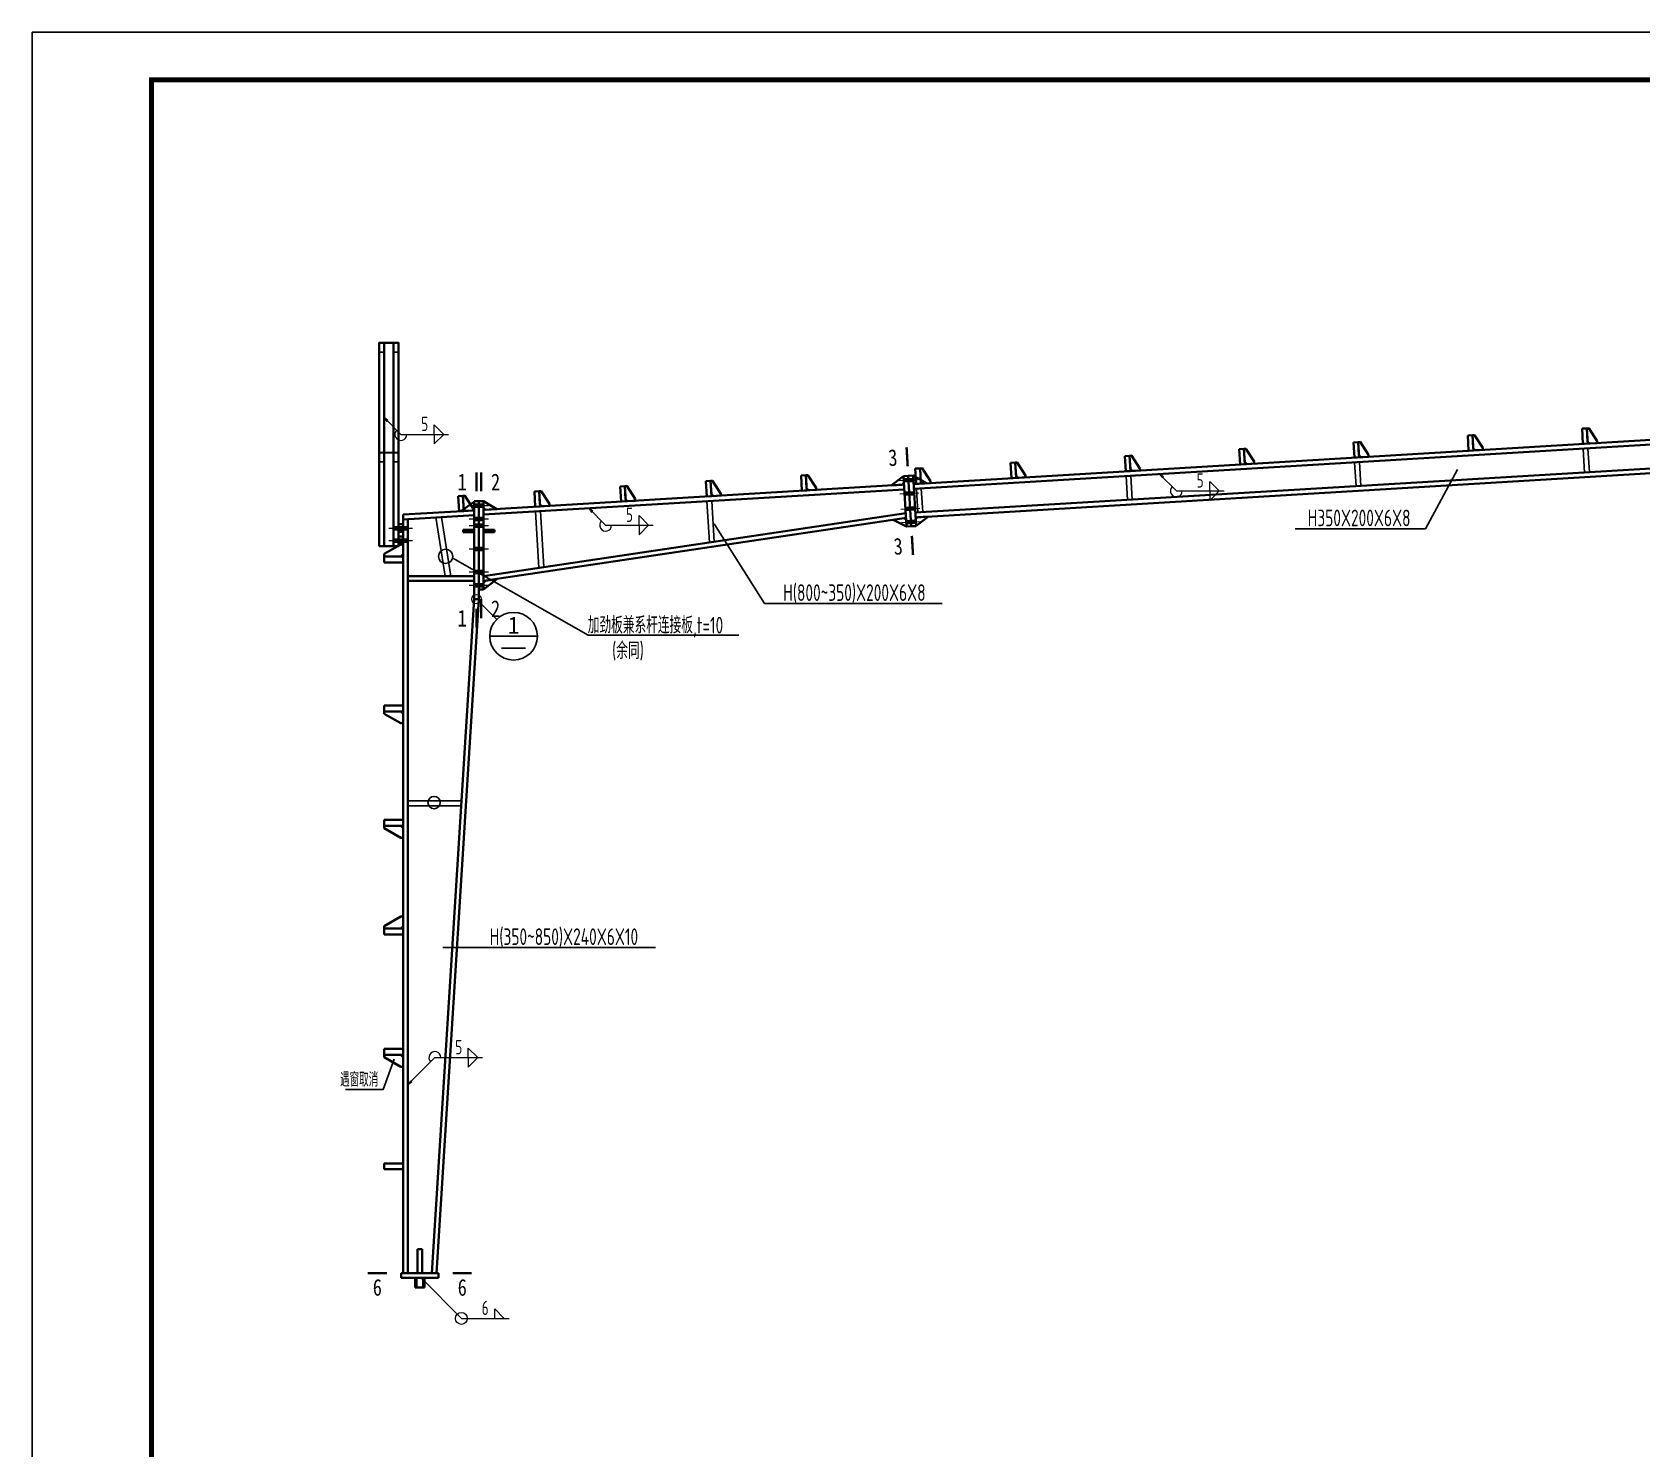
# Model space of a CAD drawing. Extents: x 293620 to 503924, y -252071 to 755100.
# Drawn here: x 376626 to 410366, y -84116 to -54416 of the extents above; entities that cross this region are included whole.
import ezdxf
from ezdxf.enums import TextEntityAlignment as Align

# ---------------------------------------------------------------- set-up
doc = ezdxf.new("R2010")
doc.units = 0
doc.header["$LTSCALE"] = 1000
doc.header["$MEASUREMENT"] = 0
for name, color, linetype, lineweight in [('10', 7, 'Continuous', 35), ('114', 2, 'Continuous', 18), ('116', 1, 'Continuous', 35), ('12', 2, 'Continuous', 35), ('14', 2, 'Continuous', 35), ('墙线__粗线', 7, 'Continuous', 18), ('焊缝标注', 9, 'Continuous', 18), ('索引符号标注', 9, 'Continuous', 18), ('钢板标注', 9, 'Continuous', 18)]:
    doc.layers.add(name, color=color, linetype=linetype, lineweight=lineweight)
for name, color, linetype in [('3T_WOOD', 21, 'Continuous'), ('BALCONY', 6, 'Continuous'), ('TK', 4, 'Continuous')]:
    doc.layers.add(name, color=color, linetype=linetype)
doc.styles.add('FromPkpm', font='Pkpmeng', dxfattribs={"width": 0.7, "bigfont": 'hztxt'})
doc.styles.add('TSSD_Dimension', font='Tssdeng.shx', dxfattribs={"width": 0.7, "bigfont": 'hztxt.shx'})
doc.styles.add('图框', font='')
doc.styles.add('图框字体', font='', dxfattribs={"width": 0.8})
doc.styles.get('图框').set_extended_font_data('SimSun')
doc.styles.get('图框字体').set_extended_font_data('NSimSun')

# ---------------------------------------------------------------- blocks, each defined once
blk = doc.blocks.new('w453w53')
at = {"layer": '12', "color": 4}
for p, q in [((473598, 1381074, -5700), (474078, 1381074, -5700)), ((473598, 1380924, -5700), (473598, 1381074, -5700)), ((473598, 1381074, -5700), (474078, 1381074, -5700)), ((474078, 1381074, -5700), (474078, 1380925, -5700)), ((473598, 1380924, -5700), (473598, 1380864, -5700)), ((473598, 1380864, -5700), (474019, 1380624, -5700)), ((474078, 1380865, -5700), (474018, 1380924, -5700)), ((474019, 1380624, -5700), (474078, 1380625, -5700)), ((474078, 1380625, -5700), (474078, 1380865, -5700))]:
    blk.add_line(p, q, dxfattribs=at)
at = {"layer": '12', "color": 4, "elevation": -5700}
blk.add_lwpolyline([(474078, 1380925), (473598, 1380925)], dxfattribs=at)
blk = doc.blocks.new('Q321QS4A234223')
at = {"layer": '12', "lineweight": 35, "ltscale": 100}
for p, q in [((406817, 107409), (406717, 107403)), ((406717, 107403), (406737, 107083)), ((406836, 107089), (406817, 107409)), ((409213, 107552), (409113, 107546)), ((409113, 107546), (409132, 107227)), ((409232, 107233), (409213, 107552)), ((399630, 106977), (399530, 106971)), ((399530, 106971), (399549, 106652)), ((399649, 106658), (399630, 106977)), ((402026, 107121), (401926, 107115)), ((401926, 107115), (401945, 106796)), ((402045, 106802), (402026, 107121)), ((404422, 107265), (404322, 107259)), ((404322, 107259), (404341, 106939)), ((404441, 106945), (404422, 107265)), ((406737, 107083), (406836, 107089)), ((409132, 107227), (409232, 107233)), ((395238, 106714), (395138, 106708)), ((395138, 106708), (395157, 106388)), ((395257, 106394), (395238, 106714)), ((397234, 106834), (397135, 106828)), ((397135, 106828), (397154, 106508)), ((397254, 106514), (397234, 106834)), ((399549, 106652), (399649, 106658)), ((401945, 106796), (402045, 106802)), ((404341, 106939), (404441, 106945)), ((389049, 106342), (388949, 106336)), ((388949, 106336), (388969, 106017)), ((389068, 106023), (389049, 106342)), ((390846, 106450), (390746, 106444)), ((390746, 106444), (390765, 106125)), ((390865, 106131), (390846, 106450)), ((392842, 106570), (392743, 106564)), ((392743, 106564), (392762, 106245)), ((392862, 106251), (392842, 106570)), ((395157, 106388), (395257, 106394)), ((397154, 106508), (397254, 106514)), ((385655, 106139), (385555, 106133)), ((385555, 106133), (385575, 105813)), ((385674, 105819), (385655, 106139)), ((387252, 106235), (387153, 106229)), ((387153, 106229), (387172, 105909)), ((387272, 105915), (387252, 106235)), ((388969, 106017), (389068, 106023)), ((390765, 106125), (390865, 106131)), ((392762, 106245), (392862, 106251)), ((385575, 105813), (385674, 105819)), ((387172, 105909), (387272, 105915))]:
    blk.add_line(p, q, dxfattribs=at)
for points in [[(407034, 107141), (407036, 107101), (406876, 107092), (406834, 107129), (406817, 107409), (406857, 107411)], [(409429, 107285), (409432, 107245), (409272, 107235), (409230, 107273), (409213, 107552), (409253, 107555)], [(399847, 106710), (399849, 106670), (399689, 106660), (399647, 106698), (399630, 106977), (399670, 106980)], [(402242, 106854), (402245, 106814), (402085, 106804), (402043, 106842), (402026, 107121), (402066, 107123)], [(404638, 106997), (404640, 106957), (404481, 106948), (404438, 106985), (404422, 107265), (404461, 107267)], [(395454, 106446), (395457, 106406), (395297, 106397), (395255, 106434), (395238, 106714), (395278, 106716)], [(397451, 106566), (397453, 106526), (397294, 106517), (397251, 106554), (397234, 106834), (397274, 106836)], [(389266, 106075), (389268, 106035), (389108, 106025), (389066, 106063), (389049, 106342), (389089, 106345)], [(391062, 106183), (391065, 106143), (390905, 106133), (390863, 106171), (390846, 106450), (390886, 106453)], [(393059, 106303), (393061, 106263), (392901, 106253), (392859, 106291), (392842, 106570), (392882, 106572)], [(385872, 105871), (385874, 105831), (385714, 105822), (385672, 105859), (385655, 106139), (385695, 106141)], [(387469, 105967), (387471, 105927), (387311, 105918), (387269, 105955), (387252, 106235), (387292, 106237)]]:
    blk.add_lwpolyline(points, close=True, dxfattribs=at)
at = {"layer": '3T_WOOD'}
for points in [[(409138, 107126), (409168, 106628)], [(409238, 107132), (409268, 106634)], [(404347, 106838), (404377, 106340)], [(404447, 106844), (404477, 106346)], [(395163, 106287), (395193, 105789)], [(395263, 106293), (395293, 105795)], [(399556, 106551), (399585, 106053)], [(399655, 106557), (399685, 106059)], [(390771, 106023), (390823, 105160)], [(390871, 106029), (390923, 105175)], [(387178, 105808), (387249, 104627)], [(387278, 105814), (387348, 104641)]]:
    blk.add_lwpolyline(points, dxfattribs=at)
blk = doc.blocks.new('GeYuanFrame_61308457', base_point=(20.09, 4.53))
at = {"layer": 'TK'}
blk.add_lwpolyline([(20.09, 4.53), (20.09, 598.53), (1071.09, 598.53), (1071.09, 4.53)], close=True, dxfattribs=at)
at = {"layer": 'TK', "const_width": 1}
blk.add_lwpolyline([(45.09, 588.53), (1061.09, 588.53), (1061.09, 14.53), (45.09, 14.53)], close=True, dxfattribs=at)

msp = doc.modelspace()

# ---------------------------------------------------------------- hatches: boundary and pattern name
at = {"layer": '焊缝标注'}
for points in [[(384001.2, -62494), (384061, -62575.4), (384082.3, -62554.3)], [(400257, -63679.4), (400316.9, -63760.9), (400338.1, -63739.8)], [(388293.6, -64397.2), (388353.5, -64478.7), (388374.8, -64457.6)], [(384501.2, -76479.1), (384582.5, -76419.1), (384561.3, -76397.9)], [(384776.2, -80530.6), (384836, -80612.1), (384857.3, -80590.9)]]:
    msp.add_hatch(color=256, dxfattribs=at).paths.add_polyline_path(points)

# ---------------------------------------------------------------- linework, layer by layer
at = {"color": 3, "lineweight": 35, "ltscale": 100}
for p, q in [((383901.2, -65193.8), (383901.2, -60930.6)), ((383901.2, -60930.6), (384001.2, -60930.6)), ((383901.2, -60930.6), (384301.2, -60930.6)), ((384001.2, -65193.8), (384001.2, -60930.6)), ((384201.2, -65193.8), (384201.2, -60930.6)), ((384201.2, -60930.6), (384301.2, -60930.6)), ((384301.2, -65193.8), (384301.2, -60930.6)), ((395100.8, -63888.6), (415701.5, -62652.6)), ((395106.8, -63988.4), (415707.5, -62752.4)), ((395136.7, -64487.5), (415737.5, -63251.5)), ((395142.7, -64587.4), (415743.4, -63351.3)), ((386089.1, -64429.3), (394901.2, -63900.6)), ((386089.1, -64529.5), (394907.2, -64000.4)), ((384401.2, -64630.8), (384501.2, -64624.8)), ((384401.2, -80430.6), (384401.2, -64630.8)), ((384501.2, -80430.6), (384501.2, -64624.8)), ((386089.1, -65820.2), (394937.1, -64499.1)), ((386089.1, -65921.3), (394943.1, -64599.3)), ((383901.2, -65193.8), (384301.2, -65193.8)), ((385001, -80430.6), (385889.1, -66301.3)), ((385101.2, -80430.6), (385989.3, -66301.3)), ((385889.1, -66301.3), (385989.3, -66301.3))]:
    msp.add_line(p, q, dxfattribs=at)
at = {"const_width": 37.7}
for points in [[(384001.2, -61124.4), (383901.2, -61124.4), (383901.2, -60930.6), (384301.2, -60930.6), (384301.2, -61124.4), (384203.9, -61124.4)], [(384001.2, -63424.4), (383901.2, -63424.4), (383901.2, -63230.6), (384301.2, -63230.6), (384301.2, -63424.4), (384203.9, -63424.4)]]:
    msp.add_lwpolyline(points, dxfattribs=at)
at = {"color": 6}
msp.add_lwpolyline([(384212, -75944.8), (383981, -76583), (383193.1, -76583)], dxfattribs=at)
at = {"layer": '10', "lineweight": 35, "ltscale": 100, "const_width": 50}
for points in [[(394954.3, -63116), (394978.2, -63515.3)], [(385939.1, -63644.9), (385939.1, -64044.9)], [(386039.1, -63644.9), (386039.1, -64044.9)], [(395089.7, -65374), (395065.8, -64974.7)], [(386039.1, -66701.3), (386039.1, -66301.3)], [(385939.1, -66901.3), (385939.1, -66501.3)], [(383661.2, -80430.6), (384061.2, -80430.6)], [(385841.2, -80430.6), (385441.2, -80430.6)]]:
    msp.add_lwpolyline(points, dxfattribs=at)
at = {"layer": '114', "lineweight": 18, "ltscale": 100}
for p, q in [((394796, -63816.8), (395195.2, -63792.8)), ((394812.7, -64096.3), (395212, -64072.3)), ((385789.1, -64339.3), (386189.1, -64339.3)), ((394831.9, -64415.3), (395231.1, -64391.3)), ((385789.1, -64619.5), (386189.1, -64619.5)), ((385789.1, -64759.5), (386189.1, -64759.5)), ((394848.7, -64695.2), (395247.9, -64671.2)), ((384101.2, -64810.8), (384601.2, -64810.8)), ((384101.2, -65070.8), (384601.2, -65070.8)), ((385789.1, -65245.5), (386189.1, -65245.5)), ((385789.1, -65730.2), (386189.1, -65730.2)), ((385789.1, -66011.3), (386189.1, -66011.3))]:
    msp.add_line(p, q, dxfattribs=at)
at = {"layer": '114', "color": 1, "lineweight": 70, "ltscale": 100}
for p, q in [((394895.8, -63810.8), (395095.4, -63798.8)), ((394912.5, -64090.3), (395112.2, -64078.3)), ((385889.1, -64339.3), (386089.1, -64339.3)), ((394931.7, -64409.3), (395131.3, -64397.3)), ((385889.1, -64619.5), (386089.1, -64619.5)), ((385889.1, -64759.5), (386089.1, -64759.5)), ((394948.5, -64689.2), (395148.1, -64677.2)), ((384201.2, -64810.8), (384501.2, -64810.8)), ((384201.2, -65070.8), (384501.2, -65070.8)), ((385889.1, -65245.5), (386089.1, -65245.5)), ((385889.1, -65730.2), (386089.1, -65730.2)), ((385889.1, -66011.3), (386089.1, -66011.3))]:
    msp.add_line(p, q, dxfattribs=at)
at = {"layer": '116', "lineweight": 35, "ltscale": 100}
for p, q in [((384651.2, -80530.6), (384651.2, -80730.6)), ((384681.2, -80530.6), (384681.2, -80730.6)), ((384821.2, -80530.6), (384821.2, -80730.6)), ((384851.2, -80530.6), (384851.2, -80730.6)), ((384651.2, -80730.6), (384851.2, -80730.6))]:
    msp.add_line(p, q, dxfattribs=at)
at = {"layer": '12', "color": 4}
for p, q in [((384001.3, -78130.5), (384401.2, -78130.5)), ((384001.4, -78255.5), (384001.3, -78130.5)), ((384001.3, -78130.5), (384401.2, -78130.5))]:
    msp.add_line(p, q, dxfattribs=at)
msp.add_lwpolyline([(384401.3, -78255.1), (384001.4, -78255.1)], dxfattribs=at)
at = {"layer": '14', "lineweight": 35, "ltscale": 100}
for p, q in [((394631.6, -63916.8), (394890.4, -63720.9)), ((394890.4, -63720.9), (394990.2, -63714.9)), ((394954, -64781), (394890.4, -63720.9)), ((394890.4, -63720.9), (394898.8, -63860.7)), ((394990.2, -63714.9), (395090, -63709)), ((394990.2, -63714.9), (395053.8, -64775)), ((395053.8, -64775), (394990.2, -63714.9)), ((395090, -63709), (395153.6, -64769)), ((395098.4, -63848.7), (395090, -63709)), ((395090, -63709), (395370.3, -63872.5)), ((394861.2, -63903), (394631.6, -63916.8)), ((394898.8, -63860.7), (394861.2, -63903)), ((395140.7, -63886.2), (395098.4, -63848.7)), ((395370.3, -63872.5), (395140.7, -63886.2)), ((384401.2, -64530.6), (385889.1, -64441.3)), ((385609.6, -64458.1), (385889.1, -64261.3)), ((385849.2, -64443.7), (385609.6, -64458.1)), ((385889.1, -64401.3), (385849.2, -64443.7)), ((385889.1, -66301.3), (385889.1, -64244.9)), ((385889.1, -64244.9), (385989.1, -64244.9)), ((385889.1, -64261.3), (385889.1, -64401.3)), ((385889.1, -64441.3), (385889.1, -64541.5)), ((385989.1, -64244.9), (385989.1, -66301.3)), ((385989.1, -66101.3), (385989.1, -64244.9)), ((385989.1, -64244.9), (386089.1, -64244.9)), ((386089.1, -64244.9), (386089.1, -66101.3)), ((386089.1, -64389.3), (386089.1, -64249.3)), ((386089.1, -64249.3), (386368.6, -64412.6)), ((386129.1, -64426.9), (386089.1, -64389.3)), ((386368.6, -64412.6), (386129.1, -64426.9)), ((384301.2, -64890.8), (384301.2, -64730.8)), ((384301.2, -64730.8), (384401.2, -64730.8)), ((384401.2, -64630.8), (384401.2, -64530.6)), ((385889.1, -64541.5), (384401.2, -64630.8)), ((384401.2, -64730.8), (384401.2, -64890.8)), ((394676, -64639.2), (394903.5, -64605.3)), ((394953.9, -64779), (394676, -64639.2)), ((394903.5, -64605.3), (394945.5, -64639.3)), ((394945.5, -64639.3), (394953.9, -64779)), ((395053.8, -64775), (394954, -64781)), ((395153.6, -64769), (395053.8, -64775)), ((395145.1, -64627.3), (395182.7, -64585)), ((395153.5, -64767), (395145.1, -64627.3)), ((395412.2, -64571.2), (395153.5, -64767)), ((395182.7, -64585), (395412.2, -64571.2)), ((384401.2, -64890.8), (384301.2, -64890.8)), ((384301.2, -65150.8), (384301.2, -64990.8)), ((384301.2, -64990.8), (384401.2, -64990.8)), ((384401.2, -64990.8), (384401.2, -65150.8)), ((385889.1, -64849.5), (385659.1, -64849.5)), ((385659.1, -64849.5), (385659.1, -64899.5)), ((385659.1, -64899.5), (385889.1, -64899.5)), ((385889.1, -64899.5), (385889.1, -64849.5)), ((386089.1, -64849.5), (386319.1, -64849.5)), ((386089.1, -64899.5), (386089.1, -64849.5)), ((386319.1, -64899.5), (386089.1, -64899.5)), ((386319.1, -64849.5), (386319.1, -64899.5)), ((384401.2, -65150.8), (384301.2, -65150.8)), ((384501.2, -65820.7), (385889.1, -65820.7)), ((384501.2, -65920.7), (384501.2, -65820.7)), ((385889.1, -65920.7), (384501.2, -65920.7)), ((385889.1, -65820.7), (385889.1, -65920.7)), ((386089.1, -66101.3), (385989.1, -66101.3)), ((386366.1, -65879.9), (386089.1, -66101.3)), ((386089.1, -65961.3), (386128.7, -65915.4)), ((386089.1, -66101.3), (386089.1, -65961.3)), ((386128.7, -65915.4), (386366.1, -65879.9)), ((385989.1, -66301.3), (385889.1, -66301.3)), ((384701.2, -80430.6), (384701.2, -79930.6)), ((384701.2, -79930.6), (384801.2, -79930.6)), ((384801.2, -79930.6), (384801.2, -80430.6)), ((384361.2, -80530.6), (384361.2, -80430.6)), ((384361.2, -80430.6), (385141.2, -80430.6)), ((385141.2, -80530.6), (384361.2, -80530.6)), ((384801.2, -80430.6), (384701.2, -80430.6)), ((385141.2, -80430.6), (385141.2, -80530.6))]:
    msp.add_line(p, q, dxfattribs=at)
at = {"layer": '3T_WOOD'}
for p, q in [((385623.3, -70530.5), (384501.2, -70530.5)), ((385616.7, -70635.4), (384501.2, -70635.4))]:
    msp.add_line(p, q, dxfattribs=at)
for points in [[(385088.3, -64582.6), (385285.3, -65820.7)], [(385203.6, -64582.6), (385400.6, -65820.7)]]:
    msp.add_lwpolyline(points, dxfattribs=at)
for centre, radius in [((385293.1, -65404.7), 148.4), ((385050, -70566.9), 129.6)]:
    msp.add_circle(centre, radius, dxfattribs=at)
at = {"layer": 'BALCONY'}
for p, q in [((391975.2, -66392.3, -3.6), (390924.5, -64724.2)), ((403102.6, -64826.7), (405831.9, -64826.7)), ((388281.2, -67058), (385442.1, -65443.4)), ((391975.2, -66392.3, -3.6), (395702.3, -66392.3, -3.6)), ((388281.2, -67058), (391437.8, -67058)), ((385232.1, -73605.7), (389691.4, -73605.7))]:
    msp.add_line(p, q, dxfattribs=at)
msp.add_lwpolyline([(403102.6, -64826.7), (405831.9, -64826.7), (406502.4, -63587.2)], dxfattribs=at)
at = {"layer": '墙线__粗线', "lineweight": 18, "ltscale": 100}
msp.add_circle((385939.1, -66301.3), 100, dxfattribs=at)
at = {"layer": '焊缝标注', "lineweight": 18, "ltscale": 100}
for p, q in [((384001.2, -62494), (384353.7, -62848.5)), ((385053.7, -62648.5), (385253.7, -62848.5)), ((385053.7, -62848.5), (385053.7, -62648.5)), ((384353.7, -62848.5), (385353.7, -62848.5)), ((385053.7, -63048.5), (385253.7, -62848.5)), ((385053.7, -62848.5), (385053.7, -63048.5)), ((400257, -63679.4), (400609.5, -64034)), ((400609.5, -64034), (401609.5, -64034)), ((401309.5, -63834), (401509.5, -64034)), ((401309.5, -64034), (401309.5, -63834)), ((401309.5, -64234), (401509.5, -64034)), ((401309.5, -64034), (401309.5, -64234)), ((388293.6, -64397.2), (388646.2, -64751.8)), ((388646.2, -64751.8), (389646.2, -64751.8)), ((389346.2, -64551.8), (389546.2, -64751.8)), ((389346.2, -64751.8), (389346.2, -64551.8)), ((389346.2, -64951.8), (389546.2, -64751.8)), ((389346.2, -64751.8), (389346.2, -64951.8)), ((384501.2, -76479.1), (385067.1, -75913.7)), ((385067.1, -75913.7), (386067.1, -75913.7)), ((385767.1, -75713.7), (385967.1, -75913.7)), ((385767.1, -75913.7), (385767.1, -75713.7)), ((385767.1, -76113.7), (385967.1, -75913.7)), ((385767.1, -75913.7), (385767.1, -76113.7)), ((384776.2, -80530.6), (385622.3, -81381.5)), ((386322.3, -81181.5), (386522.3, -81381.5)), ((386322.3, -81381.5), (386322.3, -81181.5)), ((385622.3, -81381.5), (386622.3, -81381.5))]:
    msp.add_line(p, q, dxfattribs=at)
at = {"layer": '焊缝标注', "linetype": 'Continuous'}
for points in [[(384001.2, -62494), (384061, -62575.4), (384082.3, -62554.3)], [(400257, -63679.4), (400316.9, -63760.9), (400338.1, -63739.8)], [(388293.6, -64397.2), (388353.5, -64478.7), (388374.8, -64457.6)], [(384501.2, -76479.1), (384582.5, -76419.1), (384561.3, -76397.9)], [(384776.2, -80530.6), (384836, -80612.1), (384857.3, -80590.9)]]:
    msp.add_lwpolyline(points, close=True, dxfattribs=at)
at = {"layer": '焊缝标注', "lineweight": 18, "ltscale": 100}
msp.add_circle((385622.3, -81381.5), 125, dxfattribs=at)
for centre, start, end in [((384353.7, -62848.5), 134.84027, 0), ((400609.5, -64034), 134.84026, 0), ((388646.2, -64751.8), 134.84029, 0), ((385067.1, -75913.7), 0, 224.97719)]:
    msp.add_arc(centre, 125, start, end, dxfattribs=at)
at = {"layer": '索引符号标注', "lineweight": 25}
for p, q in [((386009.8, -66372), (386363.4, -66725.5)), ((386217, -67079.1), (387217, -67079.1)), ((386467, -67329.1), (386967, -67329.1))]:
    msp.add_line(p, q, dxfattribs=at)
msp.add_circle((386717, -67079.1), 500, dxfattribs=at)

# ---------------------------------------------------------------- block references
at = {"extrusion": (0, 0, -1), "xscale": 0.833125002682209, "yscale": 0.8331249952316284, "zscale": -0.8331250001039336, "rotation": 180}
for p in [(10565.3, 1085076.9, -4748.8), (10565.3, 1077276.9, -4748.8)]:
    msp.add_blockref('w453w53', p, dxfattribs=at)
at = {"extrusion": (0, 0, -1), "xscale": -0.833125002682209, "yscale": 0.8331249952316284, "zscale": -0.8331250001039336}
for p in [(10565.3, -1219137.9, -4748.8), (10565.3, -1221537.9, -4748.8), (10565.3, -1226337.9, -4748.8)]:
    msp.add_blockref('w453w53', p, dxfattribs=at)
at = {"layer": '3T_WOOD', "xscale": 100, "yscale": 100, "zscale": 100}
msp.add_blockref('GeYuanFrame_61308457', (376626, -113815.5), dxfattribs=at)
at = {"layer": '3T_WOOD'}
msp.add_blockref('Q321QS4A234223', (0, -170273.6), dxfattribs=at)

# ---------------------------------------------------------------- texts
at = {"layer": '10', "lineweight": 25, "style": '图框字体', "width": 0.8}
for p in [(394666.8, -63333.6), (394778.3, -65192.3)]:
    msp.add_text('3', height=350, rotation=3.43362, dxfattribs=at).set_placement(p, align=Align.MIDDLE_CENTER)
for s, p in [('1', (385639.1, -63844.9)), ('2', (386339.1, -63844.9)), ('2', (386339.1, -66501.3)), ('1', (385639.1, -66701.3)), ('6', (383861.2, -80730.6)), ('6', (385641.2, -80730.6))]:
    msp.add_text(s, height=350, dxfattribs=at).set_placement(p, align=Align.MIDDLE_CENTER)
at = {"layer": 'BALCONY', "style": 'TSSD_Dimension', "width": 0.7}
for s, p in [('H350X200X6X8', (404440.7, -64598.7)), ('H(800~350)X200X6X8', (393860.8, -66164.2, -3.6)), ('H(350~850)X240X6X10', (387772.1, -73377.6))]:
    msp.add_text(s, height=350, dxfattribs=at).set_placement(p, align=Align.MIDDLE)
for s, p in [('加劲板兼系杆连接板,t=10', (388271.9, -67022.4)), ('(余同)', (388782.3, -67556))]:
    msp.add_text(s, height=350, dxfattribs=at).set_placement(p)
at = {"layer": '焊缝标注', "lineweight": 25, "style": 'FromPkpm', "width": 0.7}
for s, p in [('5', (384853.7, -62778.5)), ('5', (401109.5, -63964)), ('5', (389146.2, -64681.8)), ('5', (385567.1, -75843.7)), ('6', (386122.3, -81311.5))]:
    msp.add_text(s, height=300, dxfattribs=at).set_placement(p, align=Align.CENTER)
at = {"layer": '索引符号标注', "lineweight": 25, "style": '图框'}
msp.add_text('1', height=360, dxfattribs=at).set_placement((386717, -67029.1), align=Align.CENTER)
at = {"layer": '钢板标注', "color": 6, "lineweight": 25, "style": 'FromPkpm', "width": 0.58}
msp.add_text('遇窗取消', height=300, dxfattribs=at).set_placement((383480.4, -76523.8), align=Align.CENTER)

doc.saveas('drawing.dxf')
